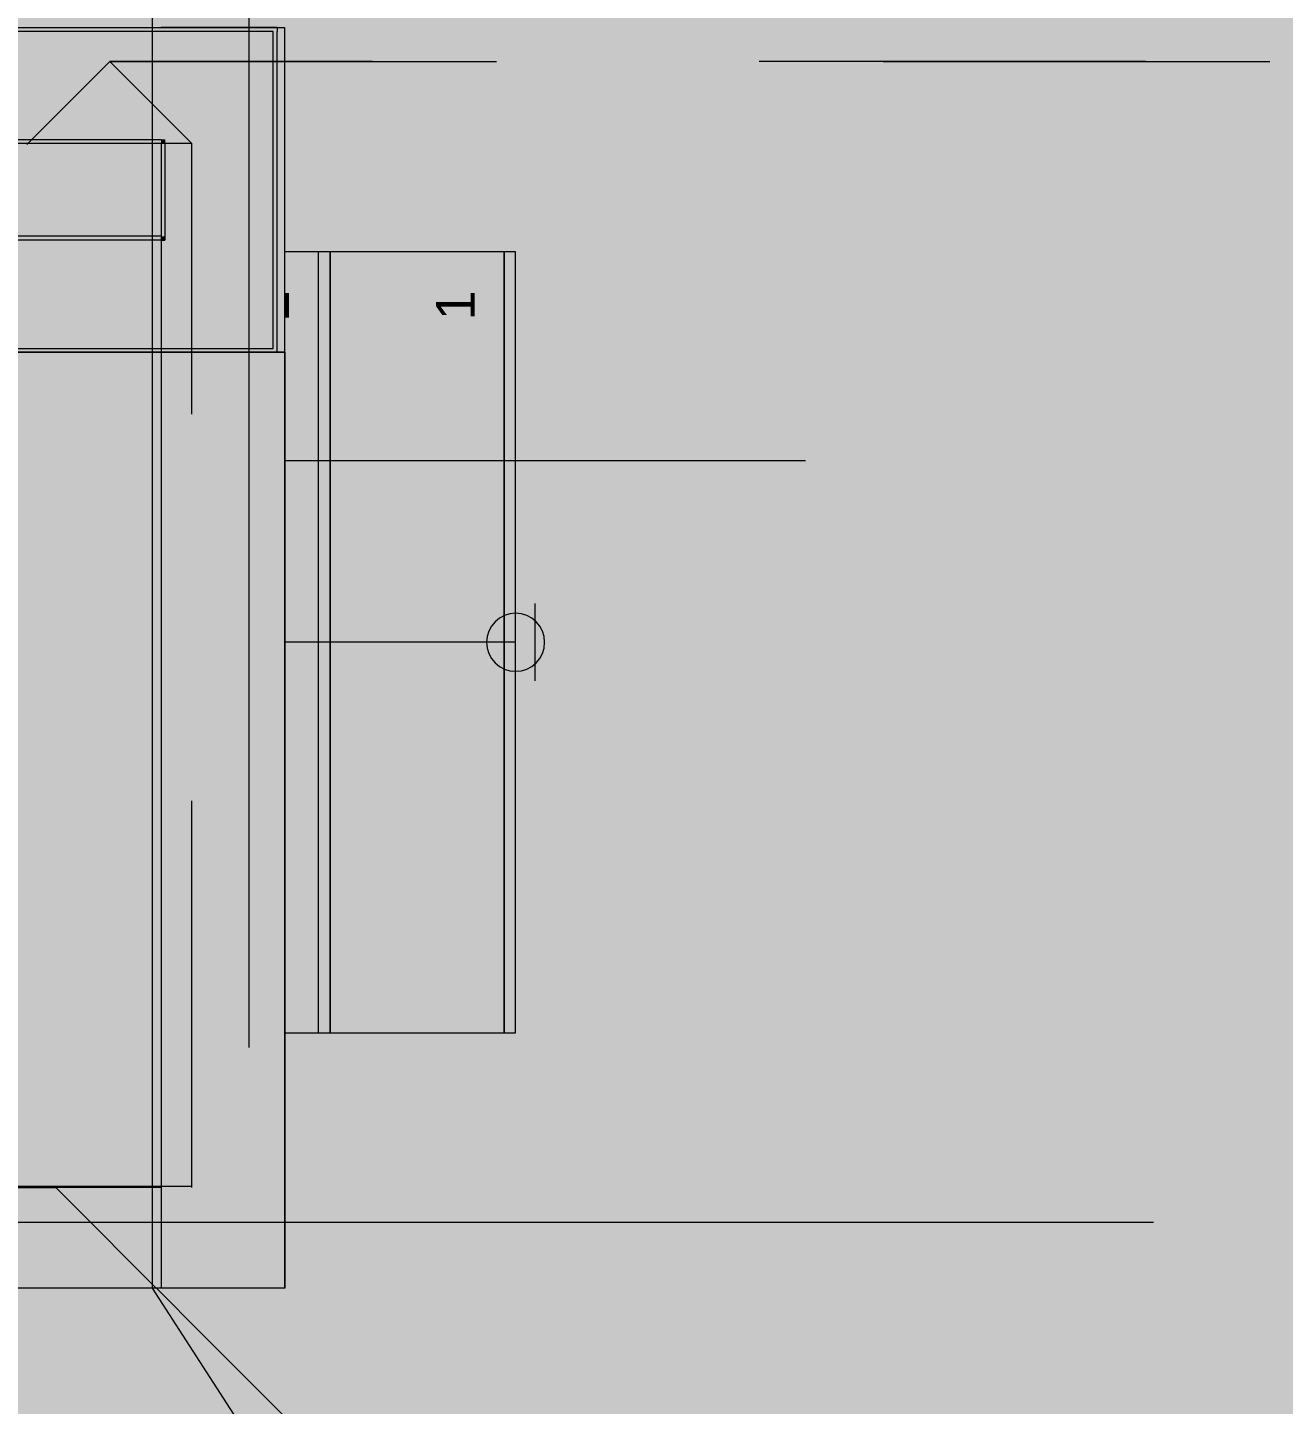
# Model space of a CAD drawing. Header units: metres. Extents: x -3 to 171, y -23 to 41.
# Drawn here: x 11.344 to 12.968, y -9.236 to -7.455 of the extents above; entities that cross this region are included whole.
import ezdxf

# ---------------------------------------------------------------- set-up
doc = ezdxf.new("R2010")
doc.units = ezdxf.units.M
doc.header["$MEASUREMENT"] = 0
doc.set_wipeout_variables(frame=1)
for name, pattern in [('Achse', [0.004, 0.002, -0.001, 0, -0.001]), ('Schnittlinie', [0.006, 0.003, -0.0015, 0, -0.0015]), ('Untersicht', [0.001, 0.0005, -0.0005]), ('Untersicht 1_1', [0.075, 0.025, -0.05]), ('Wipeout_Contour', [1, 0, -1])]:
    doc.linetypes.add(name, pattern=pattern)
for name, color, linetype in [('6._Dach PP STG1_1_000 Achsraster', 7, 'Continuous'), ('6._Dach PP STG1_1_110 Wand Aussen', 7, 'Continuous'), ('6._Dach PP STG1_1_140 Brüstung', 7, 'Continuous'), ('6._Dach PP STG1_1_210 Decke', 7, 'Continuous'), ('6._Dach PP STG1_1_220 Bodenaufbau - Außen_ Gefälle', 7, 'Continuous'), ('6._Dach PP STG1_1_221 Bodenaufbau - Abdichtung', 7, 'Continuous'), ('6._Dach PP STG1_1_330 Dachaufbau', 7, 'Continuous'), ('6._Dach PP STG1_1_410 Treppe', 7, 'Continuous'), ('6._Dach PP STG1_1_611 Entwässerung', 7, 'Continuous'), ('6._Dach PP STG1_1_851 Marker Schnitt', 7, 'Continuous')]:
    doc.layers.add(name, color=color, linetype=linetype)
doc.styles.add('ERSTELLTER_STIL_1', font='arial.ttf')

msp = doc.modelspace()

# ---------------------------------------------------------------- hatches: boundary and pattern name
at = {"layer": '6._Dach PP STG1_1_110 Wand Aussen', "linetype": 'Continuous', "lineweight": 13, "true_color": 0xff6400}
msp.add_hatch(color=30, dxfattribs=at).paths.add_polyline_path([(11.5165, -7.46), (11.095, -7.46), (11.095, -7.6), (11.5165, -7.6)])
at = {"layer": '6._Dach PP STG1_1_110 Wand Aussen', "linetype": 'Continuous', "lineweight": 0, "true_color": 0x373737}
msp.add_hatch(color=250, dxfattribs=at).paths.add_polyline_path([(11.5165, -7.6), (11.095, -7.6), (11.095, -7.605), (11.5165, -7.605)])
at = {"layer": '6._Dach PP STG1_1_110 Wand Aussen', "linetype": 'Continuous', "lineweight": 13, "true_color": 0x3f7f02}
msp.add_hatch(color=76, dxfattribs=at).paths.add_polyline_path([(11.5165, -7.605), (11.095, -7.605), (11.095, -7.725), (11.5165, -7.725)])
at = {"layer": '6._Dach PP STG1_1_140 Brüstung', "linetype": 'Continuous', "lineweight": 13, "true_color": 0xff6400}
msp.add_hatch(color=30, dxfattribs=at).paths.add_polyline_path([(11.5215, -7.46), (11.5165, -7.46), (11.5165, -7.6), (11.5215, -7.6)])
at = {"layer": '6._Dach PP STG1_1_140 Brüstung', "linetype": 'Continuous', "lineweight": 0, "true_color": 0x373737}
for points in [[(11.5165, -7.605), (11.5215, -7.605), (11.5215, -7.6)], [(11.5165, -7.6), (11.5165, -7.605), (11.5215, -7.6)]]:
    msp.add_hatch(color=250, dxfattribs=at).paths.add_polyline_path(points)
at = {"layer": '6._Dach PP STG1_1_220 Bodenaufbau - Außen_ Gefälle', "linetype": 'Continuous', "lineweight": 0, "true_color": 0x323232}
h = msp.add_hatch(color=250, dxfattribs=at)
h.paths.add_polyline_path([(6.565, -4.5433), (0.1867, -4.5433), (0.2083, -10.4546), (6.43, -10.4546), (6.43, -14.87), (12.38, -14.87), (12.38, -10.4546), (18.8202, -10.4546), (18.8399, -4.5433), (12.4199, -4.5433), (12.415, -1.67), (6.565, -1.67)])
h.paths.add_polyline_path([(6.495, -7.395), (8.015, -7.395), (8.015, -7.605), (8.745, -7.605), (8.745, -6.215), (7.975, -6.215), (7.975, -5.885), (8.745, -5.885), (8.745, -3.865), (11.105, -3.865), (11.105, -6.245), (11.105, -7.605), (11.5565, -7.605), (11.5565, -8.955), (6.495, -8.955)], flags=0)

# ---------------------------------------------------------------- linework, layer by layer
at = {"layer": '6._Dach PP STG1_1_000 Achsraster', "color": 5, "linetype": 'Achse', "lineweight": 0, "ltscale": 1000}
msp.add_line((12, 3), (12, -22.5231), dxfattribs=at)
at = {"layer": '6._Dach PP STG1_1_110 Wand Aussen', "color": 7, "linetype": 'Continuous', "lineweight": 13, "ltscale": 1000}
for p, q in [((11.5165, -7.46), (11.095, -7.46)), ((11.5165, -7.6), (11.095, -7.6))]:
    msp.add_line(p, q, dxfattribs=at)
at = {"layer": '6._Dach PP STG1_1_110 Wand Aussen', "color": 7, "linetype": 'Continuous', "lineweight": 18, "ltscale": 1000}
msp.add_line((11.5165, -7.605), (11.095, -7.605), dxfattribs=at)
at = {"layer": '6._Dach PP STG1_1_110 Wand Aussen', "color": 7, "linetype": 'Continuous', "lineweight": 18, "ltscale": 1000, "flags": 128}
for points in [[(11.5165, -7.605), (11.5165, -7.725)], [(11.095, -7.725), (11.5165, -7.725)]]:
    msp.add_lwpolyline(points, dxfattribs=at)
at = {"layer": '6._Dach PP STG1_1_140 Brüstung', "color": 7, "linetype": 'Continuous', "lineweight": 13, "ltscale": 1000}
for p, q in [((11.5215, -7.46), (11.5165, -7.46)), ((11.6615, -7.46), (11.5215, -7.46)), ((11.5165, -7.6), (11.5215, -7.6)), ((11.5215, -7.605), (11.5215, -7.6)), ((11.5215, -7.605), (11.5215, -7.6))]:
    msp.add_line(p, q, dxfattribs=at)
at = {"layer": '6._Dach PP STG1_1_140 Brüstung', "color": 7, "linetype": 'Continuous', "lineweight": 13, "ltscale": 1000, "flags": 128}
for points in [[(11.6665, -7.455), (11.5165, -7.455)], [(11.6665, -7.455), (11.6665, -7.46)]]:
    msp.add_lwpolyline(points, dxfattribs=at)
at = {"layer": '6._Dach PP STG1_1_210 Decke', "color": 7, "linetype": 'Continuous', "lineweight": 18, "ltscale": 1000, "flags": 128}
msp.add_lwpolyline([(10.0132, -7.6046), (11.5165, -7.6046)], dxfattribs=at)
at = {"layer": '6._Dach PP STG1_1_220 Bodenaufbau - Außen_ Gefälle', "color": 7, "linetype": 'Continuous', "lineweight": 13, "ltscale": 1000, "flags": 128}
msp.add_lwpolyline([(6.495, -7.395), (6.495, -8.955), (11.5565, -8.955), (11.5565, -7.605), (11.105, -7.605), (11.105, -6.245), (11.105, -3.865), (8.745, -3.865), (8.745, -5.885), (7.975, -5.885), (7.975, -6.215), (8.745, -6.215), (8.745, -7.605), (8.015, -7.605), (8.015, -7.395)], close=True, dxfattribs=at)
at = {"layer": '6._Dach PP STG1_1_221 Bodenaufbau - Abdichtung', "color": 171, "linetype": 'Untersicht', "lineweight": 13, "ltscale": 1000, "true_color": 0x6c6cff, "flags": 128}
for points in [[(11.4504, -7.499), (11.3444, -7.605)], [(11.3444, -7.605), (11.4504, -7.499)], [(11.5565, -7.605), (11.4504, -7.499)], [(11.4504, -7.499), (18.79, -7.499)], [(18.79, -7.499), (11.4504, -7.499)], [(11.4504, -7.499), (11.5565, -7.605)], [(11.3444, -7.605), (11.105, -7.605)], [(11.343, -7.6064), (11.3434, -7.606), (11.3444, -7.605)], [(11.5565, -7.605), (11.3444, -7.605)]]:
    msp.add_lwpolyline(points, dxfattribs=at)
at = {"layer": '6._Dach PP STG1_1_330 Dachaufbau', "color": 7, "linetype": 'Continuous', "lineweight": 18, "ltscale": 1000, "flags": 128}
msp.add_lwpolyline([(9.8253, -7.455), (11.6763, -7.455)], dxfattribs=at)
at = {"layer": '6._Dach PP STG1_1_410 Treppe', "color": 7, "linetype": 'Continuous', "lineweight": 13, "ltscale": 1000}
for p, q in [((11.975, -7.745), (7.655, -7.745)), ((11.48, -8.755), (11.48, -7.745)), ((11.72, -8.755), (11.72, -7.745)), ((11.96, -8.755), (11.96, -7.745)), ((11.96, -7.745), (11.96, -8.755)), ((11.975, -8.755), (11.975, -7.745)), ((11.735, -8.25), (7.895, -8.25)), ((11.975, -8.25), (11.735, -8.25)), ((7.655, -8.755), (11.975, -8.755))]:
    msp.add_line(p, q, dxfattribs=at)
at = {"layer": '6._Dach PP STG1_1_410 Treppe', "color": 7, "linetype": 'Continuous', "lineweight": 18, "ltscale": 1000}
for p, q in [((11.495, -7.745), (11.255, -7.745)), ((11.735, -7.745), (11.495, -7.745)), ((11.495, -7.745), (11.495, -8.755)), ((11.495, -8.755), (11.495, -7.745)), ((11.975, -7.745), (11.735, -7.745)), ((11.735, -7.745), (11.735, -8.755)), ((11.735, -8.755), (11.735, -7.745)), ((11.975, -8.755), (11.975, -7.745)), ((11.255, -8.755), (11.495, -8.755)), ((11.495, -8.755), (11.735, -8.755)), ((11.735, -8.755), (11.975, -8.755))]:
    msp.add_line(p, q, dxfattribs=at)
at = {"layer": '6._Dach PP STG1_1_410 Treppe', "color": 7, "linetype": 'Continuous', "lineweight": 13, "ltscale": 1000, "flags": 128}
msp.add_lwpolyline([(11.975, -8.2125, 1), (11.975, -8.2875, 1)], format="xyb", close=True, dxfattribs=at)
at = {"layer": '6._Dach PP STG1_1_851 Marker Schnitt', "color": 7, "linetype": 'Schnittlinie', "lineweight": 13, "ltscale": 1000}
msp.add_line((-2.85, -8.015), (14.6743, -8.015), dxfattribs=at)

# ---------------------------------------------------------------- texts
at = {"layer": '6._Dach PP STG1_1_410 Treppe', "color": 7, "linetype": 'Continuous', "lineweight": 13, "char_height": 0.05, "attachment_point": 4, "rotation": 90, "style": 'ERSTELLTER_STIL_1'}
for s, insert in [('\\A1;{\\pql;\\fArial|b0|i0|c0|p0;\\W1.000000;3}', (11.4176, -7.8336)), ('\\A1;{\\pql;\\fArial|b0|i0|c0|p0;\\W1.000000;2}', (11.6571, -7.8336)), ('\\A1;{\\pql;\\fArial|b0|i0|c0|p0;\\W1.000000;1}', (11.8971, -7.8336))]:
    msp.add_mtext(s, dxfattribs=dict(at, insert=insert))

# ---------------------------------------------------------------- next in the draw order: wipeouts: each hides what was drawn before it
at = {"color": 254, "linetype": 'Wipeout_Contour', "lineweight": 0, "ltscale": 57.948739}
msp.add_wipeout([(11.4025, -9.08), (11.1422, -9.08), (11.1422, -9.085), (11.4025, -9.085)], dxfattribs=at).dxf.layer = '6._Dach PP STG1_1_140 Brüstung'

# ---------------------------------------------------------------- next in the draw order: wipeouts: each hides what was drawn before it
at = {"color": 254, "linetype": 'Wipeout_Contour', "lineweight": 0, "ltscale": 58.527491}
msp.add_wipeout([(11.5165, -9.08), (11.4025, -9.08), (11.4025, -9.085), (11.5165, -9.085)], dxfattribs=at).dxf.layer = '6._Dach PP STG1_1_140 Brüstung'

# ---------------------------------------------------------------- next in the draw order: wipeouts: each hides what was drawn before it
at = {"color": 254, "linetype": 'Wipeout_Contour', "lineweight": 0, "ltscale": 71.804701}
msp.add_wipeout([(11.4025, -8.9781), (11.3561, -8.96), (11.1422, -8.96), (11.1422, -9.08), (11.4025, -9.08)], dxfattribs=at).dxf.layer = '6._Dach PP STG1_1_140 Brüstung'
at = {"color": 254, "linetype": 'Wipeout_Contour', "lineweight": 0, "ltscale": 58.766382}
msp.add_wipeout([(11.5565, -9.08), (11.5165, -9.08), (11.5165, -9.085), (11.5565, -9.085)], dxfattribs=at).dxf.layer = '6._Dach PP STG1_1_140 Brüstung'

# ---------------------------------------------------------------- next in the draw order: wipeouts: each hides what was drawn before it
at = {"color": 254, "linetype": 'Wipeout_Contour', "lineweight": 0, "ltscale": 57.598944}
msp.add_wipeout([(11.1422, -8.96), (11.3561, -8.96), (11.3432, -8.955), (11.1422, -8.955)], dxfattribs=at).dxf.layer = '6._Dach PP STG1_1_140 Brüstung'
at = {"color": 254, "linetype": 'Wipeout_Contour', "lineweight": 0, "ltscale": 58.696474}
msp.add_wipeout([(11.5165, -9.0226), (11.4025, -8.9781), (11.4025, -9.08), (11.5165, -9.08)], dxfattribs=at).dxf.layer = '6._Dach PP STG1_1_140 Brüstung'
at = {"color": 254, "linetype": 'Wipeout_Contour', "lineweight": 0, "ltscale": 58.843927}
msp.add_wipeout([(11.5665, -9.08), (11.5565, -9.08), (11.5565, -9.085), (11.5665, -9.085)], dxfattribs=at).dxf.layer = '6._Dach PP STG1_1_140 Brüstung'

# ---------------------------------------------------------------- next in the draw order: linework, layer by layer
at = {"layer": '6._Dach PP STG1_1_110 Wand Aussen', "color": 7, "linetype": 'Continuous', "lineweight": 18, "ltscale": 1000, "flags": 128}
msp.add_lwpolyline([(11.4025, -9.085), (11.1422, -9.085)], dxfattribs=at)

# ---------------------------------------------------------------- next in the draw order: wipeouts: each hides what was drawn before it
at = {"color": 254, "linetype": 'Wipeout_Contour', "lineweight": 0, "ltscale": 56.080998}
msp.add_wipeout([(11.1422, -7.6857), (11.1422, -8.8765), (11.4025, -8.9781), (11.4025, -7.6464)], dxfattribs=at).dxf.layer = '6._Dach PP STG1_1_140 Brüstung'
at = {"color": 254, "linetype": 'Wipeout_Contour', "lineweight": 0, "ltscale": 58.86834}
msp.add_wipeout([(11.5565, -9.0382), (11.5165, -9.0226), (11.5165, -9.08), (11.5565, -9.08)], dxfattribs=at).dxf.layer = '6._Dach PP STG1_1_140 Brüstung'
at = {"color": 254, "linetype": 'Wipeout_Contour', "lineweight": 0, "ltscale": 73.257907}
msp.add_wipeout([(11.6665, -9.0811), (11.6637, -9.08), (11.5665, -9.08), (11.5665, -9.085), (11.6665, -9.085)], dxfattribs=at).dxf.layer = '6._Dach PP STG1_1_140 Brüstung'

# ---------------------------------------------------------------- next in the draw order: linework, layer by layer
at = {"layer": '6._Dach PP STG1_1_110 Wand Aussen', "color": 7, "linetype": 'Continuous', "lineweight": 18, "ltscale": 1000}
msp.add_line((11.5165, -9.08), (11.5165, -9.085), dxfattribs=at)
at = {"layer": '6._Dach PP STG1_1_110 Wand Aussen', "color": 7, "linetype": 'Continuous', "lineweight": 18, "ltscale": 1000, "flags": 128}
msp.add_lwpolyline([(11.5165, -9.085), (11.4025, -9.085)], dxfattribs=at)
at = {"layer": '6._Dach PP STG1_1_221 Bodenaufbau - Abdichtung', "color": 171, "linetype": 'Untersicht', "lineweight": 13, "ltscale": 1000, "true_color": 0x6c6cff, "flags": 128}
msp.add_lwpolyline([(10.8804, -8.955), (11.3804, -8.955)], dxfattribs=at)

# ---------------------------------------------------------------- next in the draw order: wipeouts: each hides what was drawn before it
at = {"color": 254, "linetype": 'Wipeout_Contour', "lineweight": 0, "ltscale": 56.758481}
msp.add_wipeout([(11.4025, -7.6464), (11.4025, -8.9781), (11.5165, -9.0226), (11.5165, -7.6292)], dxfattribs=at).dxf.layer = '6._Dach PP STG1_1_140 Brüstung'
at = {"color": 254, "linetype": 'Wipeout_Contour', "lineweight": 0, "ltscale": 58.847029}
msp.add_wipeout([(11.5665, -9.0421), (11.5565, -9.0382), (11.5565, -9.08), (11.5665, -9.08)], dxfattribs=at).dxf.layer = '6._Dach PP STG1_1_140 Brüstung'
at = {"color": 254, "linetype": 'Wipeout_Contour', "lineweight": 0, "ltscale": 45.100803}
msp.add_wipeout([(11.6665, -9.0811), (11.6665, -9.085), (11.6765, -9.085)], dxfattribs=at).dxf.layer = '6._Dach PP STG1_1_140 Brüstung'

# ---------------------------------------------------------------- next in the draw order: linework, layer by layer
at = {"layer": '6._Dach PP STG1_1_110 Wand Aussen', "color": 7, "linetype": 'Continuous', "lineweight": 18, "ltscale": 1000, "flags": 128}
msp.add_lwpolyline([(11.5565, -9.085), (11.5165, -9.085)], dxfattribs=at)
at = {"layer": '6._Dach PP STG1_1_611 Entwässerung', "color": 5, "linetype": 'Continuous', "lineweight": 13, "ltscale": 1000, "flags": 128}
msp.add_lwpolyline([(6.365, -7.265), (11.5049, -7.265), (11.5049, -9.085), (6.365, -9.085)], close=True, dxfattribs=at)

# ---------------------------------------------------------------- next in the draw order: wipeouts: each hides what was drawn before it
at = {"color": 254, "linetype": 'Wipeout_Contour', "lineweight": 0, "ltscale": 44.905771}
msp.add_wipeout([(11.5665, -9.08), (11.6637, -9.08), (11.5665, -9.0421)], dxfattribs=at).dxf.layer = '6._Dach PP STG1_1_140 Brüstung'

# ---------------------------------------------------------------- next in the draw order: wipeouts: each hides what was drawn before it
at = {"color": 254, "linetype": 'Wipeout_Contour', "lineweight": 0, "ltscale": 57.523254}
msp.add_wipeout([(11.6765, -9.085), (11.6765, -7.605), (11.6665, -7.6065), (11.6665, -9.0811)], dxfattribs=at).dxf.layer = '6._Dach PP STG1_1_140 Brüstung'

# ---------------------------------------------------------------- next in the draw order: linework, layer by layer
at = {"layer": '6._Dach PP STG1_1_140 Brüstung', "color": 7, "linetype": 'Continuous', "lineweight": 18, "ltscale": 1000, "flags": 128}
msp.add_lwpolyline([(11.6765, -9.085), (11.6765, -7.605)], dxfattribs=at)
at = {"layer": '6._Dach PP STG1_1_330 Dachaufbau', "color": 7, "linetype": 'Continuous', "lineweight": 18, "ltscale": 1000, "flags": 128}
for points in [[(11.6763, -7.455), (11.6763, -7.875)], [(11.6765, -7.875), (11.6764, -9.085)]]:
    msp.add_lwpolyline(points, dxfattribs=at)

# ---------------------------------------------------------------- next in the draw order: wipeouts: each hides what was drawn before it
at = {"color": 254, "linetype": 'Wipeout_Contour', "lineweight": 0, "ltscale": 57.320491}
msp.add_wipeout([(11.6665, -9.0811), (11.6665, -7.6065), (11.5665, -7.6216), (11.5665, -9.0421)], dxfattribs=at).dxf.layer = '6._Dach PP STG1_1_140 Brüstung'

# ---------------------------------------------------------------- next in the draw order: hatches: boundary and pattern name
at = {"layer": '6._Dach PP STG1_1_140 Brüstung', "linetype": 'Continuous', "lineweight": 13, "true_color": 0xff6400}
for points in [[(11.5215, -7.6), (11.6615, -7.6), (11.6615, -7.46)], [(11.5215, -7.6), (11.6615, -7.46), (11.5215, -7.46)]]:
    msp.add_hatch(color=30, dxfattribs=at).paths.add_polyline_path(points)

# ---------------------------------------------------------------- next in the draw order: linework, layer by layer
at = {"layer": '6._Dach PP STG1_1_110 Wand Aussen', "color": 7, "linetype": 'Continuous', "lineweight": 18, "ltscale": 1000, "flags": 128}
for points in [[(11.5665, -9.085), (11.5565, -9.085)], [(11.6665, -9.085), (11.5665, -9.085)], [(11.6765, -9.085), (11.6665, -9.085)]]:
    msp.add_lwpolyline(points, dxfattribs=at)
at = {"layer": '6._Dach PP STG1_1_140 Brüstung', "color": 7, "linetype": 'Continuous', "lineweight": 13, "ltscale": 1000}
for p, q in [((11.6615, -7.6), (11.6615, -7.46)), ((11.6615, -7.6), (11.6615, -7.46)), ((11.6615, -7.73), (11.6615, -7.6)), ((11.6615, -7.87), (11.6615, -7.73))]:
    msp.add_line(p, q, dxfattribs=at)
at = {"layer": '6._Dach PP STG1_1_140 Brüstung', "color": 7, "linetype": 'Continuous', "lineweight": 13, "ltscale": 1000, "flags": 128}
for points in [[(11.6665, -7.875), (11.6665, -7.46)], [(11.6665, -7.875), (11.6615, -7.875)]]:
    msp.add_lwpolyline(points, dxfattribs=at)
at = {"layer": '6._Dach PP STG1_1_330 Dachaufbau', "color": 7, "linetype": 'Continuous', "lineweight": 18, "ltscale": 1000, "flags": 128}
msp.add_lwpolyline([(11.6764, -9.085), (10.9297, -9.085)], dxfattribs=at)
at = {"layer": '6._Dach PP STG1_1_611 Entwässerung', "color": 254, "linetype": 'Untersicht 1_1', "lineweight": 13, "ltscale": 1000, "true_color": 0xbcd4fe, "flags": 128}
msp.add_lwpolyline([(11.5049, -9.085), (12.42, -10.5)], dxfattribs=at)
at = {"layer": '6._Dach PP STG1_1_851 Marker Schnitt', "color": 7, "linetype": 'Schnittlinie', "lineweight": 13, "ltscale": 1000}
msp.add_line((11.63, -5.7741), (11.63, -22.5231), dxfattribs=at)

# ---------------------------------------------------------------- next in the draw order: wipeouts: each hides what was drawn before it
at = {"color": 254, "linetype": 'Wipeout_Contour', "lineweight": 0, "ltscale": 57.129894}
msp.add_wipeout([(11.5665, -9.0421), (11.5665, -7.6216), (11.5565, -7.6231), (11.5565, -9.0382)], dxfattribs=at).dxf.layer = '6._Dach PP STG1_1_140 Brüstung'

# ---------------------------------------------------------------- next in the draw order: wipeouts: each hides what was drawn before it
at = {"color": 254, "linetype": 'Wipeout_Contour', "lineweight": 0, "ltscale": 57.038496}
msp.add_wipeout([(11.5165, -7.6292), (11.5165, -9.0226), (11.5565, -9.0382), (11.5565, -7.6231)], dxfattribs=at).dxf.layer = '6._Dach PP STG1_1_140 Brüstung'

# ---------------------------------------------------------------- next in the draw order: hatches: boundary and pattern name
at = {"layer": '6._Dach PP STG1_1_140 Brüstung', "linetype": 'Continuous', "lineweight": 13, "true_color": 0xff6400}
for points in [[(11.5215, -7.6), (11.5215, -7.73), (11.6615, -7.73), (11.6615, -7.6)], [(11.5215, -7.73), (9.7775, -7.73), (9.7775, -7.87), (11.5215, -7.87)], [(11.5215, -7.87), (11.6615, -7.87), (11.5215, -7.73)], [(11.5215, -7.73), (11.6615, -7.87), (11.6615, -7.73)]]:
    msp.add_hatch(color=30, dxfattribs=at).paths.add_polyline_path(points)
at = {"layer": '6._Dach PP STG1_1_140 Brüstung', "linetype": 'Continuous', "lineweight": 0, "true_color": 0x373737}
for points in [[(11.5165, -7.605), (11.5165, -7.725), (11.5215, -7.725), (11.5215, -7.605)], [(11.5165, -7.725), (9.7775, -7.725), (9.7775, -7.73), (11.5165, -7.73)], [(11.5165, -7.73), (11.5215, -7.73), (11.5165, -7.725)], [(11.5165, -7.725), (11.5215, -7.73), (11.5215, -7.725)]]:
    msp.add_hatch(color=250, dxfattribs=at).paths.add_polyline_path(points)
at = {"layer": '6._Dach PP STG1_1_330 Dachaufbau', "linetype": 'Continuous', "lineweight": 0, "true_color": 0x000000}
for points in [[(11.6763, -7.455), (9.8253, -7.455), (9.8253, -7.875), (11.6763, -7.875)], [(11.6765, -7.875), (10.9297, -7.875), (10.9297, -9.085), (11.6764, -9.085)]]:
    msp.add_hatch(color=18, dxfattribs=at).paths.add_polyline_path(points)

# ---------------------------------------------------------------- next in the draw order: linework, layer by layer
at = {"layer": '6._Dach PP STG1_1_000 Achsraster', "color": 5, "linetype": 'Achse', "lineweight": 0, "ltscale": 1000}
msp.add_line((-1.5, -9), (21, -9), dxfattribs=at)
at = {"layer": '6._Dach PP STG1_1_110 Wand Aussen', "color": 7, "linetype": 'Continuous', "lineweight": 18, "ltscale": 1000}
msp.add_line((11.5165, -9.0226), (11.5165, -9.08), dxfattribs=at)
at = {"layer": '6._Dach PP STG1_1_140 Brüstung', "color": 7, "linetype": 'Continuous', "lineweight": 13, "ltscale": 1000}
for p, q in [((11.5215, -7.605), (11.5215, -7.73)), ((11.5165, -7.73), (9.7775, -7.73)), ((11.5165, -7.73), (11.5215, -7.73)), ((11.5165, -7.73), (11.5215, -7.73)), ((9.7775, -7.87), (11.5215, -7.87)), ((11.5215, -7.87), (11.6615, -7.87)), ((11.5215, -7.87), (11.6615, -7.87))]:
    msp.add_line(p, q, dxfattribs=at)
at = {"layer": '6._Dach PP STG1_1_140 Brüstung', "color": 7, "linetype": 'Continuous', "lineweight": 18, "ltscale": 1000}
msp.add_line((11.5165, -7.6292), (11.5165, -9.0226), dxfattribs=at)
at = {"layer": '6._Dach PP STG1_1_140 Brüstung', "color": 7, "linetype": 'Continuous', "lineweight": 18, "ltscale": 1000, "flags": 128}
for points in [[(11.5165, -7.605), (11.5165, -7.725)], [(11.5165, -7.725), (9.7775, -7.725)]]:
    msp.add_lwpolyline(points, dxfattribs=at)
at = {"layer": '6._Dach PP STG1_1_140 Brüstung', "color": 7, "linetype": 'Continuous', "lineweight": 13, "ltscale": 1000, "flags": 128}
msp.add_lwpolyline([(9.7775, -7.875), (11.6615, -7.875)], dxfattribs=at)
at = {"layer": '6._Dach PP STG1_1_210 Decke', "color": 7, "linetype": 'Continuous', "lineweight": 18, "ltscale": 1000, "flags": 128}
for points in [[(11.5165, -7.6046), (11.5165, -8.955)], [(11.5165, -8.955), (10.0132, -8.955)]]:
    msp.add_lwpolyline(points, dxfattribs=at)
at = {"layer": '6._Dach PP STG1_1_221 Bodenaufbau - Abdichtung', "color": 171, "linetype": 'Untersicht', "lineweight": 13, "ltscale": 1000, "true_color": 0x6c6cff, "flags": 128}
for points in [[(11.5565, -8.955), (11.5565, -7.605)], [(11.5565, -8.9536), (10.879, -8.9536)], [(10.8794, -8.954), (11.5565, -8.954)], [(10.8804, -8.955), (11.5565, -8.955)], [(11.3804, -8.955), (12.88, -10.4546)]]:
    msp.add_lwpolyline(points, dxfattribs=at)
at = {"layer": '6._Dach PP STG1_1_330 Dachaufbau', "color": 7, "linetype": 'Continuous', "lineweight": 18, "ltscale": 1000, "flags": 128}
for points in [[(11.6763, -7.875), (9.8253, -7.875)], [(10.9297, -7.875), (11.6765, -7.875)]]:
    msp.add_lwpolyline(points, dxfattribs=at)

doc.saveas('drawing.dxf')
